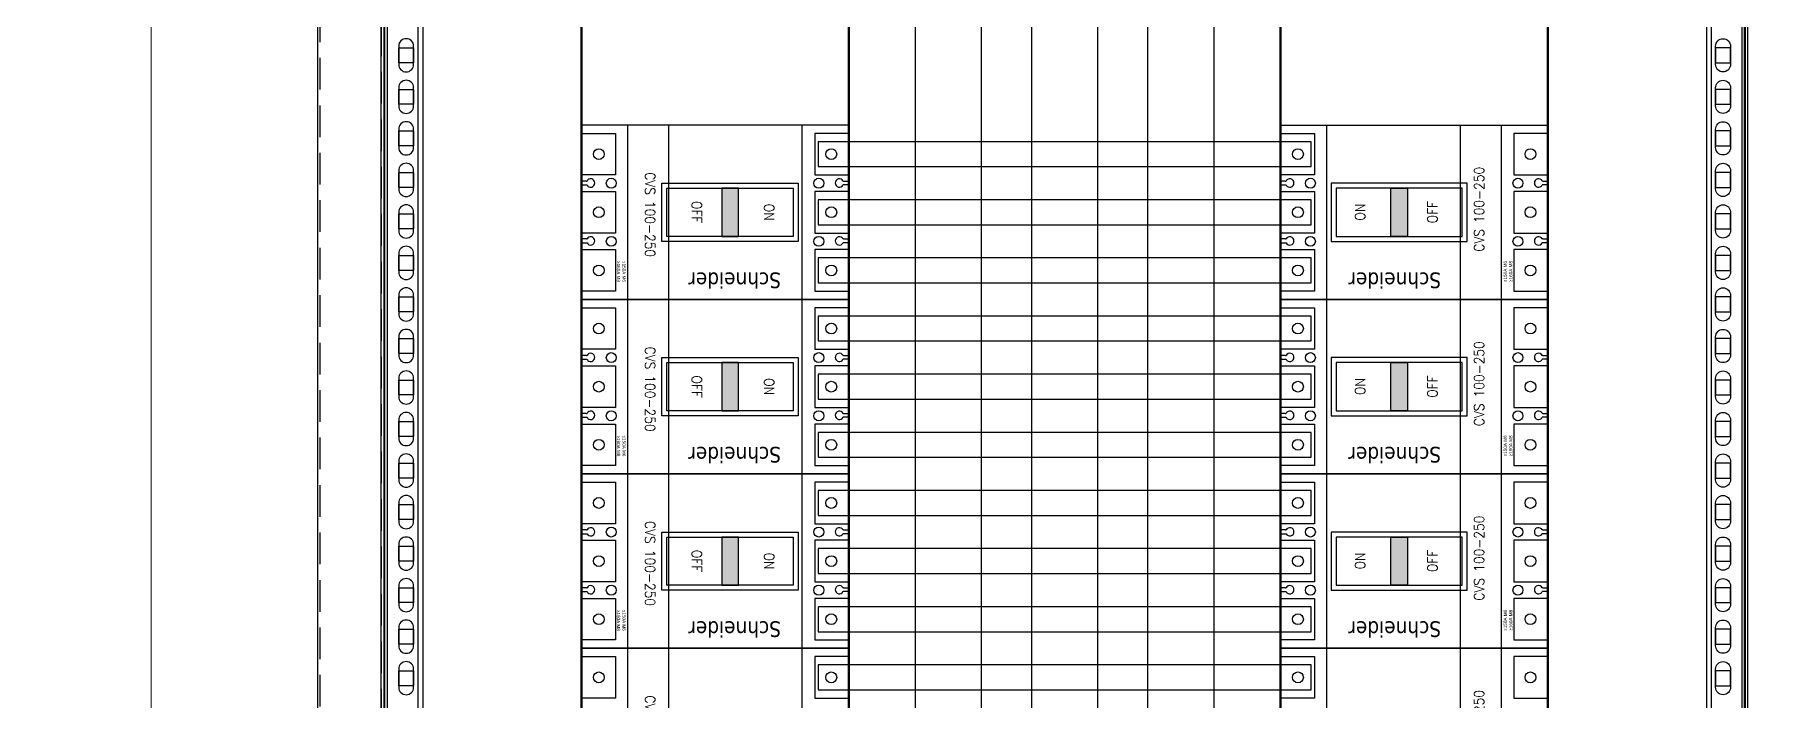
# Model space of a CAD drawing. Header units: millimetres. Extents: x 173893 to 258446, y -176540 to -123824.
# Drawn here: x 191979 to 193019, y -162515 to -162114 of the extents above; entities that cross this region are included whole.
import ezdxf
from ezdxf.enums import TextEntityAlignment as Align

# ---------------------------------------------------------------- set-up
doc = ezdxf.new("R2010")
doc.units = ezdxf.units.MM
doc.header["$LTSCALE"] = 3
doc.linetypes.add('HIDDEN', pattern=[9.525, 6.35, -3.175])
doc.layers.add('dim', color=7, linetype='Continuous')
doc.layers.add('Thiet bi', color=7, linetype='Continuous')
doc.layers.add('Visible (ISO)', color=7, linetype='Continuous', lineweight=50)
doc.styles.add('Ann_w01', font='romans.shx', dxfattribs={"width": 0.6, "bigfont": 'chineset.shx'})
doc.styles.add('HW_Standard', font='complex.shx', dxfattribs={"width": 0.9})
doc.styles.get("Standard").update_dxf_attribs({"font": 'arial.ttf'})
doc.styles.add('STYLE1', font='', dxfattribs={"height": 20})
doc.styles.get('STYLE1').set_extended_font_data('.VnTeknicalH')
doc.dimstyles.new('Dim 01_SC25', dxfattribs={"dimscale": 25, "dimtxt": 2, "dimasz": 1.3, "dimexe": 0.5, "dimexo": 0.5, "dimgap": 0.5, "dimtad": 1, "dimdec": 1, "dimzin": 12, "dimdsep": 46, "dimtxsty": 'Ann_w01', "dimblk": 'OPEN30', "dimcen": 1.5, "dimclrd": 6, "dimclre": 6, "dimclrt": 3, "dimadec": 1, "dimazin": 3, "dimtm": 1e-09, "dimtfac": 1, "dimtdec": 1, "dimtix": 1, "dimtmove": 0, "dimatfit": 3, "dimldrblk": 'OPEN30', "dimfxl": 1, "dimtolj": 1, "dimlwd": 0, "dimlwe": 0, "dimarcsym": 0})

# ---------------------------------------------------------------- blocks, each defined once
blk = doc.blocks.new('_Open30')
at = {"color": 0, "linetype": 'ByBlock', "lineweight": -2}
for p, q in [((-1, 0.268), (0, 0)), ((0, 0), (-1, -0.268)), ((0, 0), (-1, 0))]:
    blk.add_line(p, q, dxfattribs=at)
blk = doc.blocks.new('*D49')
at = {"layer": 'Defpoints', "color": 0, "transparency": 16777216}
for p in [(192049.5, -161526.8), (192149.5, -161526.8), (192149.5, -163726.8)]:
    blk.add_point(p, dxfattribs=at)
at = {"layer": 'dim', "color": 6, "lineweight": 0, "transparency": 16777216}
for p, q in [((192137, -161526.8), (192037, -161526.8)), ((192049.5, -163694.3), (192049.5, -161559.3)), ((192137, -163726.8), (192037, -163726.8))]:
    blk.add_line(p, q, dxfattribs=at)
at = {"layer": 'dim', "color": 6, "lineweight": 0, "transparency": 16777216, "xscale": 32.5, "yscale": 32.5, "zscale": 32.5}
for p, rotation in [((192049.5, -161526.8), 90), ((192049.5, -163726.8), 270)]:
    blk.add_blockref('_Open30', p, dxfattribs=dict(at, rotation=rotation))
at = {"layer": 'dim', "color": 3, "transparency": 16777216, "insert": (192012, -162626.8), "char_height": 50, "attachment_point": 5, "rotation": 90, "style": 'Ann_w01'}
blk.add_mtext('\\A1;2200', dxfattribs=at)

msp = doc.modelspace()

# ---------------------------------------------------------------- hatches: boundary and pattern name
at = {"layer": 'Thiet bi'}
for points in [[(192403.02, -162206.78), (192393.02, -162206.78), (192393.02, -162235.78), (192403.02, -162235.78)], [(192795.94, -162206.78), (192805.94, -162206.78), (192805.94, -162235.78), (192795.94, -162235.78)], [(192403.02, -162311.78), (192393.02, -162311.78), (192393.02, -162340.78), (192403.02, -162340.78)], [(192795.94, -162311.78), (192805.94, -162311.78), (192805.94, -162340.78), (192795.94, -162340.78)], [(192403.02, -162416.78), (192393.02, -162416.78), (192393.02, -162445.78), (192403.02, -162445.78)], [(192795.94, -162416.78), (192805.94, -162416.78), (192805.94, -162445.78), (192795.94, -162445.78)]]:
    msp.add_hatch(color=8, dxfattribs=at).paths.add_polyline_path(points)

# ---------------------------------------------------------------- linework, layer by layer
at = {"color": 7}
for p, q in [((192336.5, -162273.78), (192336.5, -162168.78)), ((192361.05, -162273.78), (192361.05, -162168.78)), ((192441.53, -162273.78), (192441.53, -162168.78)), ((192757.43, -162273.78), (192757.43, -162168.78)), ((192837.91, -162273.78), (192837.91, -162168.78)), ((192862.46, -162273.78), (192862.46, -162168.78)), ((192336.5, -162378.78), (192336.5, -162273.78)), ((192361.05, -162378.78), (192361.05, -162273.78)), ((192441.53, -162378.78), (192441.53, -162273.78)), ((192757.43, -162378.78), (192757.43, -162273.78)), ((192837.91, -162378.78), (192837.91, -162273.78)), ((192862.46, -162378.78), (192862.46, -162273.78)), ((192336.5, -162483.78), (192336.5, -162378.78)), ((192361.05, -162483.78), (192361.05, -162378.78)), ((192441.53, -162483.78), (192441.53, -162378.78)), ((192757.43, -162483.78), (192757.43, -162378.78)), ((192837.91, -162483.78), (192837.91, -162378.78)), ((192862.46, -162483.78), (192862.46, -162378.78)), ((192336.5, -162588.78), (192336.5, -162483.78)), ((192361.05, -162588.78), (192361.05, -162483.78)), ((192441.53, -162588.78), (192441.53, -162483.78)), ((192757.43, -162588.78), (192757.43, -162483.78)), ((192837.91, -162588.78), (192837.91, -162483.78)), ((192862.46, -162588.78), (192862.46, -162483.78))]:
    msp.add_line(p, q, dxfattribs=at)
for points in [[(192149.48, -163626.78), (193049.48, -163626.78), (193049.48, -161526.78), (192149.48, -161526.78)], [(192189.48, -163586.78), (193009.48, -163586.78), (193009.48, -161566.78), (192189.48, -161566.78)], [(192198.48, -162122.28), (192207.48, -162122.28), (192207.48, -162131.28), (192198.48, -162131.28)], [(193000.48, -162122.28), (192991.48, -162122.28), (192991.48, -162131.28), (193000.48, -162131.28)], [(192198.48, -162147.28), (192207.48, -162147.28), (192207.48, -162156.28), (192198.48, -162156.28)], [(193000.48, -162147.28), (192991.48, -162147.28), (192991.48, -162156.28), (193000.48, -162156.28)], [(192198.48, -162172.28), (192207.48, -162172.28), (192207.48, -162181.28), (192198.48, -162181.28)], [(193000.48, -162172.28), (192991.48, -162172.28), (192991.48, -162181.28), (193000.48, -162181.28)], [(192198.48, -162197.28), (192207.48, -162197.28), (192207.48, -162206.28), (192198.48, -162206.28)], [(193000.48, -162197.28), (192991.48, -162197.28), (192991.48, -162206.28), (193000.48, -162206.28)], [(192436.02, -162206.78), (192436.02, -162235.78), (192360.02, -162235.78), (192360.02, -162206.78)], [(192762.94, -162206.78), (192762.94, -162235.78), (192838.94, -162235.78), (192838.94, -162206.78)], [(192198.48, -162222.28), (192207.48, -162222.28), (192207.48, -162231.28), (192198.48, -162231.28)], [(193000.48, -162222.28), (192991.48, -162222.28), (192991.48, -162231.28), (193000.48, -162231.28)], [(192198.48, -162247.28), (192207.48, -162247.28), (192207.48, -162256.28), (192198.48, -162256.28)], [(193000.48, -162247.28), (192991.48, -162247.28), (192991.48, -162256.28), (193000.48, -162256.28)], [(192198.48, -162272.28), (192207.48, -162272.28), (192207.48, -162281.28), (192198.48, -162281.28)], [(193000.48, -162272.28), (192991.48, -162272.28), (192991.48, -162281.28), (193000.48, -162281.28)], [(192198.48, -162297.28), (192207.48, -162297.28), (192207.48, -162306.28), (192198.48, -162306.28)], [(193000.48, -162297.28), (192991.48, -162297.28), (192991.48, -162306.28), (193000.48, -162306.28)], [(192436.02, -162311.78), (192436.02, -162340.78), (192360.02, -162340.78), (192360.02, -162311.78)], [(192762.94, -162311.78), (192762.94, -162340.78), (192838.94, -162340.78), (192838.94, -162311.78)], [(192198.48, -162322.28), (192207.48, -162322.28), (192207.48, -162331.28), (192198.48, -162331.28)], [(193000.48, -162322.28), (192991.48, -162322.28), (192991.48, -162331.28), (193000.48, -162331.28)], [(192198.48, -162347.28), (192207.48, -162347.28), (192207.48, -162356.28), (192198.48, -162356.28)], [(193000.48, -162347.28), (192991.48, -162347.28), (192991.48, -162356.28), (193000.48, -162356.28)], [(192198.48, -162372.28), (192207.48, -162372.28), (192207.48, -162381.28), (192198.48, -162381.28)], [(193000.48, -162372.28), (192991.48, -162372.28), (192991.48, -162381.28), (193000.48, -162381.28)], [(192198.48, -162397.28), (192207.48, -162397.28), (192207.48, -162406.28), (192198.48, -162406.28)], [(193000.48, -162397.28), (192991.48, -162397.28), (192991.48, -162406.28), (193000.48, -162406.28)], [(192436.02, -162416.78), (192436.02, -162445.78), (192360.02, -162445.78), (192360.02, -162416.78)], [(192762.94, -162416.78), (192762.94, -162445.78), (192838.94, -162445.78), (192838.94, -162416.78)], [(192198.48, -162422.28), (192207.48, -162422.28), (192207.48, -162431.28), (192198.48, -162431.28)], [(193000.48, -162422.28), (192991.48, -162422.28), (192991.48, -162431.28), (193000.48, -162431.28)], [(192198.48, -162447.28), (192207.48, -162447.28), (192207.48, -162456.28), (192198.48, -162456.28)], [(193000.48, -162447.28), (192991.48, -162447.28), (192991.48, -162456.28), (193000.48, -162456.28)], [(192198.48, -162472.28), (192207.48, -162472.28), (192207.48, -162481.28), (192198.48, -162481.28)], [(193000.48, -162472.28), (192991.48, -162472.28), (192991.48, -162481.28), (193000.48, -162481.28)], [(192198.48, -162497.28), (192207.48, -162497.28), (192207.48, -162506.28), (192198.48, -162506.28)], [(193000.48, -162497.28), (192991.48, -162497.28), (192991.48, -162506.28), (193000.48, -162506.28)]]:
    msp.add_lwpolyline(points, close=True)
at = {"linetype": 'HIDDEN'}
for points in [[(192150.98, -163625.28), (193047.98, -163625.28), (193047.98, -161528.28), (192150.98, -161528.28)], [(192187.98, -163588.28), (193010.98, -163588.28), (193010.98, -161565.28), (192187.98, -161565.28)]]:
    msp.add_lwpolyline(points, close=True, dxfattribs=at)
at = {"color": 151}
for points in [[(192187.98, -161538.28), (192207.98, -161538.28, -0.4142136), (192212.98, -161543.28), (192212.98, -163610.28, -0.4142136), (192207.98, -163615.28), (192187.98, -163615.28)], [(193010.98, -161538.28), (192990.98, -161538.28, 0.4142136), (192985.98, -161543.28), (192985.98, -163610.28, 0.4142136), (192990.98, -163615.28), (193010.98, -163615.28)], [(192198.48, -162121.28), (192198.48, -162132.28, 0.4142136), (192202.98, -162136.78), (192202.98, -162136.78, 0.4142136), (192207.48, -162132.28), (192207.48, -162121.28, 0.4142136), (192202.98, -162116.78), (192202.98, -162116.78, 0.4142136)], [(193000.48, -162121.28), (193000.48, -162132.28, -0.4142136), (192995.98, -162136.78), (192995.98, -162136.78, -0.4142136), (192991.48, -162132.28), (192991.48, -162121.28, -0.4142136), (192995.98, -162116.78), (192995.98, -162116.78, -0.4142136)], [(192198.48, -162146.28), (192198.48, -162157.28, 0.4142136), (192202.98, -162161.78), (192202.98, -162161.78, 0.4142136), (192207.48, -162157.28), (192207.48, -162146.28, 0.4142136), (192202.98, -162141.78), (192202.98, -162141.78, 0.4142136)], [(193000.48, -162146.28), (193000.48, -162157.28, -0.4142136), (192995.98, -162161.78), (192995.98, -162161.78, -0.4142136), (192991.48, -162157.28), (192991.48, -162146.28, -0.4142136), (192995.98, -162141.78), (192995.98, -162141.78, -0.4142136)], [(192198.48, -162171.28), (192198.48, -162182.28, 0.4142136), (192202.98, -162186.78), (192202.98, -162186.78, 0.4142136), (192207.48, -162182.28), (192207.48, -162171.28, 0.4142136), (192202.98, -162166.78), (192202.98, -162166.78, 0.4142136)], [(193000.48, -162171.28), (193000.48, -162182.28, -0.4142136), (192995.98, -162186.78), (192995.98, -162186.78, -0.4142136), (192991.48, -162182.28), (192991.48, -162171.28, -0.4142136), (192995.98, -162166.78), (192995.98, -162166.78, -0.4142136)], [(192198.48, -162196.28), (192198.48, -162207.28, 0.4142136), (192202.98, -162211.78), (192202.98, -162211.78, 0.4142136), (192207.48, -162207.28), (192207.48, -162196.28, 0.4142136), (192202.98, -162191.78), (192202.98, -162191.78, 0.4142136)], [(193000.48, -162196.28), (193000.48, -162207.28, -0.4142136), (192995.98, -162211.78), (192995.98, -162211.78, -0.4142136), (192991.48, -162207.28), (192991.48, -162196.28, -0.4142136), (192995.98, -162191.78), (192995.98, -162191.78, -0.4142136)], [(192198.48, -162221.28), (192198.48, -162232.28, 0.4142136), (192202.98, -162236.78), (192202.98, -162236.78, 0.4142136), (192207.48, -162232.28), (192207.48, -162221.28, 0.4142136), (192202.98, -162216.78), (192202.98, -162216.78, 0.4142136)], [(193000.48, -162221.28), (193000.48, -162232.28, -0.4142136), (192995.98, -162236.78), (192995.98, -162236.78, -0.4142136), (192991.48, -162232.28), (192991.48, -162221.28, -0.4142136), (192995.98, -162216.78), (192995.98, -162216.78, -0.4142136)], [(192198.48, -162246.28), (192198.48, -162257.28, 0.4142136), (192202.98, -162261.78), (192202.98, -162261.78, 0.4142136), (192207.48, -162257.28), (192207.48, -162246.28, 0.4142136), (192202.98, -162241.78), (192202.98, -162241.78, 0.4142136)], [(193000.48, -162246.28), (193000.48, -162257.28, -0.4142136), (192995.98, -162261.78), (192995.98, -162261.78, -0.4142136), (192991.48, -162257.28), (192991.48, -162246.28, -0.4142136), (192995.98, -162241.78), (192995.98, -162241.78, -0.4142136)], [(192198.48, -162271.28), (192198.48, -162282.28, 0.4142136), (192202.98, -162286.78), (192202.98, -162286.78, 0.4142136), (192207.48, -162282.28), (192207.48, -162271.28, 0.4142136), (192202.98, -162266.78), (192202.98, -162266.78, 0.4142136)], [(193000.48, -162271.28), (193000.48, -162282.28, -0.4142136), (192995.98, -162286.78), (192995.98, -162286.78, -0.4142136), (192991.48, -162282.28), (192991.48, -162271.28, -0.4142136), (192995.98, -162266.78), (192995.98, -162266.78, -0.4142136)], [(192198.48, -162296.28), (192198.48, -162307.28, 0.4142136), (192202.98, -162311.78), (192202.98, -162311.78, 0.4142136), (192207.48, -162307.28), (192207.48, -162296.28, 0.4142136), (192202.98, -162291.78), (192202.98, -162291.78, 0.4142136)], [(193000.48, -162296.28), (193000.48, -162307.28, -0.4142136), (192995.98, -162311.78), (192995.98, -162311.78, -0.4142136), (192991.48, -162307.28), (192991.48, -162296.28, -0.4142136), (192995.98, -162291.78), (192995.98, -162291.78, -0.4142136)], [(192198.48, -162321.28), (192198.48, -162332.28, 0.4142136), (192202.98, -162336.78), (192202.98, -162336.78, 0.4142136), (192207.48, -162332.28), (192207.48, -162321.28, 0.4142136), (192202.98, -162316.78), (192202.98, -162316.78, 0.4142136)], [(193000.48, -162321.28), (193000.48, -162332.28, -0.4142136), (192995.98, -162336.78), (192995.98, -162336.78, -0.4142136), (192991.48, -162332.28), (192991.48, -162321.28, -0.4142136), (192995.98, -162316.78), (192995.98, -162316.78, -0.4142136)], [(192198.48, -162346.28), (192198.48, -162357.28, 0.4142136), (192202.98, -162361.78), (192202.98, -162361.78, 0.4142136), (192207.48, -162357.28), (192207.48, -162346.28, 0.4142136), (192202.98, -162341.78), (192202.98, -162341.78, 0.4142136)], [(193000.48, -162346.28), (193000.48, -162357.28, -0.4142136), (192995.98, -162361.78), (192995.98, -162361.78, -0.4142136), (192991.48, -162357.28), (192991.48, -162346.28, -0.4142136), (192995.98, -162341.78), (192995.98, -162341.78, -0.4142136)], [(192198.48, -162371.28), (192198.48, -162382.28, 0.4142136), (192202.98, -162386.78), (192202.98, -162386.78, 0.4142136), (192207.48, -162382.28), (192207.48, -162371.28, 0.4142136), (192202.98, -162366.78), (192202.98, -162366.78, 0.4142136)], [(193000.48, -162371.28), (193000.48, -162382.28, -0.4142136), (192995.98, -162386.78), (192995.98, -162386.78, -0.4142136), (192991.48, -162382.28), (192991.48, -162371.28, -0.4142136), (192995.98, -162366.78), (192995.98, -162366.78, -0.4142136)], [(192198.48, -162396.28), (192198.48, -162407.28, 0.4142136), (192202.98, -162411.78), (192202.98, -162411.78, 0.4142136), (192207.48, -162407.28), (192207.48, -162396.28, 0.4142136), (192202.98, -162391.78), (192202.98, -162391.78, 0.4142136)], [(193000.48, -162396.28), (193000.48, -162407.28, -0.4142136), (192995.98, -162411.78), (192995.98, -162411.78, -0.4142136), (192991.48, -162407.28), (192991.48, -162396.28, -0.4142136), (192995.98, -162391.78), (192995.98, -162391.78, -0.4142136)], [(192198.48, -162421.28), (192198.48, -162432.28, 0.4142136), (192202.98, -162436.78), (192202.98, -162436.78, 0.4142136), (192207.48, -162432.28), (192207.48, -162421.28, 0.4142136), (192202.98, -162416.78), (192202.98, -162416.78, 0.4142136)], [(193000.48, -162421.28), (193000.48, -162432.28, -0.4142136), (192995.98, -162436.78), (192995.98, -162436.78, -0.4142136), (192991.48, -162432.28), (192991.48, -162421.28, -0.4142136), (192995.98, -162416.78), (192995.98, -162416.78, -0.4142136)], [(192198.48, -162446.28), (192198.48, -162457.28, 0.4142136), (192202.98, -162461.78), (192202.98, -162461.78, 0.4142136), (192207.48, -162457.28), (192207.48, -162446.28, 0.4142136), (192202.98, -162441.78), (192202.98, -162441.78, 0.4142136)], [(193000.48, -162446.28), (193000.48, -162457.28, -0.4142136), (192995.98, -162461.78), (192995.98, -162461.78, -0.4142136), (192991.48, -162457.28), (192991.48, -162446.28, -0.4142136), (192995.98, -162441.78), (192995.98, -162441.78, -0.4142136)], [(192198.48, -162471.28), (192198.48, -162482.28, 0.4142136), (192202.98, -162486.78), (192202.98, -162486.78, 0.4142136), (192207.48, -162482.28), (192207.48, -162471.28, 0.4142136), (192202.98, -162466.78), (192202.98, -162466.78, 0.4142136)], [(193000.48, -162471.28), (193000.48, -162482.28, -0.4142136), (192995.98, -162486.78), (192995.98, -162486.78, -0.4142136), (192991.48, -162482.28), (192991.48, -162471.28, -0.4142136), (192995.98, -162466.78), (192995.98, -162466.78, -0.4142136)], [(192198.48, -162496.28), (192198.48, -162507.28, 0.4142136), (192202.98, -162511.78), (192202.98, -162511.78, 0.4142136), (192207.48, -162507.28), (192207.48, -162496.28, 0.4142136), (192202.98, -162491.78), (192202.98, -162491.78, 0.4142136)], [(193000.48, -162496.28), (193000.48, -162507.28, -0.4142136), (192995.98, -162511.78), (192995.98, -162511.78, -0.4142136), (192991.48, -162507.28), (192991.48, -162496.28, -0.4142136), (192995.98, -162491.78), (192995.98, -162491.78, -0.4142136)]]:
    msp.add_lwpolyline(points, format="xyb", close=True, dxfattribs=at)
at = {"color": 6}
for points in [[(192189.98, -163586.28), (193008.98, -163586.28), (193008.98, -161567.28), (192189.98, -161567.28)], [(192191.48, -163584.78), (193007.48, -163584.78), (193007.48, -161568.78), (192191.48, -161568.78)], [(192209.98, -163566.28), (192988.98, -163566.28), (192988.98, -161587.28), (192209.98, -161587.28)]]:
    msp.add_lwpolyline(points, close=True, dxfattribs=at)
at = {"color": 1}
msp.add_lwpolyline([(192509.48, -163184.28), (192549.48, -163184.28), (192549.48, -162075.78), (192509.48, -162075.78)], close=True, dxfattribs=at)
at = {"color": 2}
msp.add_lwpolyline([(192579.48, -163184.28), (192619.48, -163184.28), (192619.48, -162075.78), (192579.48, -162075.78)], close=True, dxfattribs=at)
at = {"color": 4}
msp.add_lwpolyline([(192649.48, -163184.28), (192689.48, -163184.28), (192689.48, -162075.78), (192649.48, -162075.78)], close=True, dxfattribs=at)
at = {"color": 1, "linetype": 'Continuous'}
for points in [[(192450.98, -162193.78), (192747.98, -162193.78), (192747.98, -162178.78), (192450.98, -162178.78)], [(192450.98, -162298.78), (192747.98, -162298.78), (192747.98, -162283.78), (192450.98, -162283.78)], [(192450.98, -162403.78), (192747.98, -162403.78), (192747.98, -162388.78), (192450.98, -162388.78)], [(192450.98, -162508.78), (192747.98, -162508.78), (192747.98, -162493.78), (192450.98, -162493.78)]]:
    msp.add_lwpolyline(points, close=True, dxfattribs=at)
at = {"color": 5}
for points in [[(192439.02, -162203.78), (192439.02, -162238.78), (192357.02, -162238.78), (192357.02, -162203.78)], [(192759.94, -162203.78), (192759.94, -162238.78), (192841.94, -162238.78), (192841.94, -162203.78)], [(192439.02, -162308.78), (192439.02, -162343.78), (192357.02, -162343.78), (192357.02, -162308.78)], [(192759.94, -162308.78), (192759.94, -162343.78), (192841.94, -162343.78), (192841.94, -162308.78)], [(192439.02, -162413.78), (192439.02, -162448.78), (192357.02, -162448.78), (192357.02, -162413.78)], [(192759.94, -162413.78), (192759.94, -162448.78), (192841.94, -162448.78), (192841.94, -162413.78)]]:
    msp.add_lwpolyline(points, close=True, dxfattribs=at)
at = {"color": 2, "linetype": 'Continuous'}
for points in [[(192450.98, -162228.78), (192747.98, -162228.78), (192747.98, -162213.78), (192450.98, -162213.78)], [(192450.98, -162333.78), (192747.98, -162333.78), (192747.98, -162318.78), (192450.98, -162318.78)], [(192450.98, -162438.78), (192747.98, -162438.78), (192747.98, -162423.78), (192450.98, -162423.78)]]:
    msp.add_lwpolyline(points, close=True, dxfattribs=at)
at = {"color": 4, "linetype": 'Continuous'}
for points in [[(192450.98, -162263.78), (192747.98, -162263.78), (192747.98, -162248.78), (192450.98, -162248.78)], [(192450.98, -162368.78), (192747.98, -162368.78), (192747.98, -162353.78), (192450.98, -162353.78)], [(192450.98, -162473.78), (192747.98, -162473.78), (192747.98, -162458.78), (192450.98, -162458.78)]]:
    msp.add_lwpolyline(points, close=True, dxfattribs=at)
at = {"layer": 'Thiet bi', "color": 0, "linetype": 'Continuous', "lineweight": -3}
for p, q in [((192311.58, -162202.49), (192308.48, -162202.49)), ((192308.48, -162204.81), (192311.58, -162204.81)), ((192311.58, -162202.49), (192311.87, -162202.49)), ((192311.58, -162204.81), (192311.87, -162204.81)), ((192466.38, -162202.49), (192466.09, -162202.49)), ((192466.38, -162204.81), (192466.09, -162204.81)), ((192466.38, -162202.49), (192469.48, -162202.49)), ((192469.48, -162204.81), (192466.38, -162204.81)), ((192732.58, -162202.49), (192729.48, -162202.49)), ((192729.48, -162204.81), (192732.58, -162204.81)), ((192732.58, -162202.49), (192732.87, -162202.49)), ((192732.58, -162204.81), (192732.87, -162204.81)), ((192887.38, -162202.49), (192887.09, -162202.49)), ((192887.38, -162204.81), (192887.09, -162204.81)), ((192887.38, -162202.49), (192890.48, -162202.49)), ((192890.48, -162204.81), (192887.38, -162204.81)), ((192311.58, -162237.36), (192308.48, -162237.36)), ((192311.58, -162237.36), (192308.48, -162237.36)), ((192308.48, -162239.68), (192311.58, -162239.68)), ((192311.58, -162237.36), (192311.87, -162237.36)), ((192311.58, -162239.68), (192311.87, -162239.68)), ((192466.38, -162237.36), (192466.09, -162237.36)), ((192466.38, -162239.68), (192466.09, -162239.68)), ((192466.38, -162237.36), (192469.48, -162237.36)), ((192466.38, -162237.36), (192469.48, -162237.36)), ((192469.48, -162239.68), (192466.38, -162239.68)), ((192732.58, -162237.36), (192729.48, -162237.36)), ((192732.58, -162237.36), (192729.48, -162237.36)), ((192729.48, -162239.68), (192732.58, -162239.68)), ((192732.58, -162237.36), (192732.87, -162237.36)), ((192732.58, -162239.68), (192732.87, -162239.68)), ((192887.38, -162237.36), (192887.09, -162237.36)), ((192887.38, -162239.68), (192887.09, -162239.68)), ((192887.38, -162237.36), (192890.48, -162237.36)), ((192887.38, -162237.36), (192890.48, -162237.36)), ((192890.48, -162239.68), (192887.38, -162239.68)), ((192311.58, -162307.49), (192308.48, -162307.49)), ((192308.48, -162309.81), (192311.58, -162309.81)), ((192311.58, -162307.49), (192311.87, -162307.49)), ((192311.58, -162309.81), (192311.87, -162309.81)), ((192466.38, -162307.49), (192466.09, -162307.49)), ((192466.38, -162309.81), (192466.09, -162309.81)), ((192466.38, -162307.49), (192469.48, -162307.49)), ((192469.48, -162309.81), (192466.38, -162309.81)), ((192732.58, -162307.49), (192729.48, -162307.49)), ((192729.48, -162309.81), (192732.58, -162309.81)), ((192732.58, -162307.49), (192732.87, -162307.49)), ((192732.58, -162309.81), (192732.87, -162309.81)), ((192887.38, -162307.49), (192887.09, -162307.49)), ((192887.38, -162309.81), (192887.09, -162309.81)), ((192887.38, -162307.49), (192890.48, -162307.49)), ((192890.48, -162309.81), (192887.38, -162309.81)), ((192311.58, -162342.36), (192308.48, -162342.36)), ((192311.58, -162342.36), (192308.48, -162342.36)), ((192308.48, -162344.68), (192311.58, -162344.68)), ((192311.58, -162342.36), (192311.87, -162342.36)), ((192311.58, -162344.68), (192311.87, -162344.68)), ((192466.38, -162342.36), (192466.09, -162342.36)), ((192466.38, -162344.68), (192466.09, -162344.68)), ((192466.38, -162342.36), (192469.48, -162342.36)), ((192466.38, -162342.36), (192469.48, -162342.36)), ((192469.48, -162344.68), (192466.38, -162344.68)), ((192732.58, -162342.36), (192729.48, -162342.36)), ((192732.58, -162342.36), (192729.48, -162342.36)), ((192729.48, -162344.68), (192732.58, -162344.68)), ((192732.58, -162342.36), (192732.87, -162342.36)), ((192732.58, -162344.68), (192732.87, -162344.68)), ((192887.38, -162342.36), (192887.09, -162342.36)), ((192887.38, -162344.68), (192887.09, -162344.68)), ((192887.38, -162342.36), (192890.48, -162342.36)), ((192887.38, -162342.36), (192890.48, -162342.36)), ((192890.48, -162344.68), (192887.38, -162344.68)), ((192311.58, -162412.49), (192308.48, -162412.49)), ((192308.48, -162414.81), (192311.58, -162414.81)), ((192311.58, -162412.49), (192311.87, -162412.49)), ((192311.58, -162414.81), (192311.87, -162414.81)), ((192466.38, -162412.49), (192466.09, -162412.49)), ((192466.38, -162414.81), (192466.09, -162414.81)), ((192466.38, -162412.49), (192469.48, -162412.49)), ((192469.48, -162414.81), (192466.38, -162414.81)), ((192732.58, -162412.49), (192729.48, -162412.49)), ((192729.48, -162414.81), (192732.58, -162414.81)), ((192732.58, -162412.49), (192732.87, -162412.49)), ((192732.58, -162414.81), (192732.87, -162414.81)), ((192887.38, -162412.49), (192887.09, -162412.49)), ((192887.38, -162414.81), (192887.09, -162414.81)), ((192887.38, -162412.49), (192890.48, -162412.49)), ((192890.48, -162414.81), (192887.38, -162414.81)), ((192311.58, -162447.36), (192308.48, -162447.36)), ((192311.58, -162447.36), (192308.48, -162447.36)), ((192311.58, -162447.36), (192311.87, -162447.36)), ((192466.38, -162447.36), (192466.09, -162447.36)), ((192466.38, -162447.36), (192469.48, -162447.36)), ((192466.38, -162447.36), (192469.48, -162447.36)), ((192732.58, -162447.36), (192729.48, -162447.36)), ((192732.58, -162447.36), (192729.48, -162447.36)), ((192732.58, -162447.36), (192732.87, -162447.36)), ((192887.38, -162447.36), (192887.09, -162447.36)), ((192887.38, -162447.36), (192890.48, -162447.36)), ((192887.38, -162447.36), (192890.48, -162447.36)), ((192308.48, -162449.68), (192311.58, -162449.68)), ((192311.58, -162449.68), (192311.87, -162449.68)), ((192466.38, -162449.68), (192466.09, -162449.68)), ((192469.48, -162449.68), (192466.38, -162449.68)), ((192729.48, -162449.68), (192732.58, -162449.68)), ((192732.58, -162449.68), (192732.87, -162449.68)), ((192887.38, -162449.68), (192887.09, -162449.68)), ((192890.48, -162449.68), (192887.38, -162449.68))]:
    msp.add_line(p, q, dxfattribs=at)
at = {"layer": 'Thiet bi', "color": 0}
for points in [[(192469.48, -162168.78), (192308.48, -162168.78), (192308.48, -162273.78), (192469.48, -162273.78)], [(192729.48, -162168.78), (192890.48, -162168.78), (192890.48, -162273.78), (192729.48, -162273.78)], [(192469.48, -162273.78), (192308.48, -162273.78), (192308.48, -162378.78), (192469.48, -162378.78)], [(192729.48, -162273.78), (192890.48, -162273.78), (192890.48, -162378.78), (192729.48, -162378.78)], [(192469.48, -162378.78), (192308.48, -162378.78), (192308.48, -162483.78), (192469.48, -162483.78)], [(192729.48, -162378.78), (192890.48, -162378.78), (192890.48, -162483.78), (192729.48, -162483.78)], [(192469.48, -162483.78), (192308.48, -162483.78), (192308.48, -162588.78), (192469.48, -162588.78)], [(192729.48, -162483.78), (192890.48, -162483.78), (192890.48, -162588.78), (192729.48, -162588.78)]]:
    msp.add_lwpolyline(points, close=True, dxfattribs=at)
at = {"layer": 'Thiet bi', "color": 1}
for points in [[(192308.48, -162173.78), (192328.98, -162173.78), (192328.98, -162198.78), (192308.48, -162198.78)], [(192469.48, -162173.78), (192448.98, -162173.78), (192448.98, -162198.78), (192469.48, -162198.78)], [(192729.48, -162173.78), (192749.98, -162173.78), (192749.98, -162198.78), (192729.48, -162198.78)], [(192890.48, -162173.78), (192869.98, -162173.78), (192869.98, -162198.78), (192890.48, -162198.78)], [(192308.48, -162208.78), (192328.98, -162208.78), (192328.98, -162233.78), (192308.48, -162233.78)], [(192469.48, -162208.78), (192448.98, -162208.78), (192448.98, -162233.78), (192469.48, -162233.78)], [(192729.48, -162208.78), (192749.98, -162208.78), (192749.98, -162233.78), (192729.48, -162233.78)], [(192890.48, -162208.78), (192869.98, -162208.78), (192869.98, -162233.78), (192890.48, -162233.78)], [(192308.48, -162243.78), (192328.98, -162243.78), (192328.98, -162268.78), (192308.48, -162268.78)], [(192469.48, -162243.78), (192448.98, -162243.78), (192448.98, -162268.78), (192469.48, -162268.78)], [(192729.48, -162243.78), (192749.98, -162243.78), (192749.98, -162268.78), (192729.48, -162268.78)], [(192890.48, -162243.78), (192869.98, -162243.78), (192869.98, -162268.78), (192890.48, -162268.78)], [(192308.48, -162278.78), (192328.98, -162278.78), (192328.98, -162303.78), (192308.48, -162303.78)], [(192469.48, -162278.78), (192448.98, -162278.78), (192448.98, -162303.78), (192469.48, -162303.78)], [(192729.48, -162278.78), (192749.98, -162278.78), (192749.98, -162303.78), (192729.48, -162303.78)], [(192890.48, -162278.78), (192869.98, -162278.78), (192869.98, -162303.78), (192890.48, -162303.78)], [(192308.48, -162313.78), (192328.98, -162313.78), (192328.98, -162338.78), (192308.48, -162338.78)], [(192469.48, -162313.78), (192448.98, -162313.78), (192448.98, -162338.78), (192469.48, -162338.78)], [(192729.48, -162313.78), (192749.98, -162313.78), (192749.98, -162338.78), (192729.48, -162338.78)], [(192890.48, -162313.78), (192869.98, -162313.78), (192869.98, -162338.78), (192890.48, -162338.78)], [(192308.48, -162348.78), (192328.98, -162348.78), (192328.98, -162373.78), (192308.48, -162373.78)], [(192469.48, -162348.78), (192448.98, -162348.78), (192448.98, -162373.78), (192469.48, -162373.78)], [(192729.48, -162348.78), (192749.98, -162348.78), (192749.98, -162373.78), (192729.48, -162373.78)], [(192890.48, -162348.78), (192869.98, -162348.78), (192869.98, -162373.78), (192890.48, -162373.78)], [(192308.48, -162383.78), (192328.98, -162383.78), (192328.98, -162408.78), (192308.48, -162408.78)], [(192469.48, -162383.78), (192448.98, -162383.78), (192448.98, -162408.78), (192469.48, -162408.78)], [(192729.48, -162383.78), (192749.98, -162383.78), (192749.98, -162408.78), (192729.48, -162408.78)], [(192890.48, -162383.78), (192869.98, -162383.78), (192869.98, -162408.78), (192890.48, -162408.78)], [(192308.48, -162418.78), (192328.98, -162418.78), (192328.98, -162443.78), (192308.48, -162443.78)], [(192469.48, -162418.78), (192448.98, -162418.78), (192448.98, -162443.78), (192469.48, -162443.78)], [(192729.48, -162418.78), (192749.98, -162418.78), (192749.98, -162443.78), (192729.48, -162443.78)], [(192890.48, -162418.78), (192869.98, -162418.78), (192869.98, -162443.78), (192890.48, -162443.78)], [(192308.48, -162453.78), (192328.98, -162453.78), (192328.98, -162478.78), (192308.48, -162478.78)], [(192469.48, -162453.78), (192448.98, -162453.78), (192448.98, -162478.78), (192469.48, -162478.78)], [(192729.48, -162453.78), (192749.98, -162453.78), (192749.98, -162478.78), (192729.48, -162478.78)], [(192890.48, -162453.78), (192869.98, -162453.78), (192869.98, -162478.78), (192890.48, -162478.78)], [(192308.48, -162488.78), (192328.98, -162488.78), (192328.98, -162513.78), (192308.48, -162513.78)], [(192469.48, -162488.78), (192448.98, -162488.78), (192448.98, -162513.78), (192469.48, -162513.78)], [(192729.48, -162488.78), (192749.98, -162488.78), (192749.98, -162513.78), (192729.48, -162513.78)], [(192890.48, -162488.78), (192869.98, -162488.78), (192869.98, -162513.78), (192890.48, -162513.78)]]:
    msp.add_lwpolyline(points, dxfattribs=at)
at = {"layer": 'Thiet bi'}
for points in [[(192393.02, -162206.78), (192393.02, -162235.78), (192403.02, -162235.78), (192403.02, -162206.78)], [(192805.94, -162206.78), (192805.94, -162235.78), (192795.94, -162235.78), (192795.94, -162206.78)], [(192393.02, -162311.78), (192393.02, -162340.78), (192403.02, -162340.78), (192403.02, -162311.78)], [(192805.94, -162311.78), (192805.94, -162340.78), (192795.94, -162340.78), (192795.94, -162311.78)], [(192393.02, -162416.78), (192393.02, -162445.78), (192403.02, -162445.78), (192403.02, -162416.78)], [(192805.94, -162416.78), (192805.94, -162445.78), (192795.94, -162445.78), (192795.94, -162416.78)]]:
    msp.add_lwpolyline(points, close=True, dxfattribs=at)
at = {"layer": 'Thiet bi', "color": 1}
for centre in [(192318.98, -162186.28), (192458.98, -162186.28), (192739.98, -162186.28), (192879.98, -162186.28), (192318.98, -162221.28), (192458.98, -162221.28), (192739.98, -162221.28), (192879.98, -162221.28), (192318.98, -162256.28), (192458.98, -162256.28), (192739.98, -162256.28), (192879.98, -162256.28), (192318.98, -162291.28), (192458.98, -162291.28), (192739.98, -162291.28), (192879.98, -162291.28), (192318.98, -162326.28), (192458.98, -162326.28), (192739.98, -162326.28), (192879.98, -162326.28), (192318.98, -162361.28), (192458.98, -162361.28), (192739.98, -162361.28), (192879.98, -162361.28), (192318.98, -162396.28), (192458.98, -162396.28), (192739.98, -162396.28), (192879.98, -162396.28), (192318.98, -162431.28), (192458.98, -162431.28), (192739.98, -162431.28), (192879.98, -162431.28), (192318.98, -162466.28), (192458.98, -162466.28), (192739.98, -162466.28), (192879.98, -162466.28), (192318.98, -162501.28), (192458.98, -162501.28), (192739.98, -162501.28), (192879.98, -162501.28)]:
    msp.add_circle(centre, 3.25, dxfattribs=at)
at = {"layer": 'Thiet bi', "color": 3}
for centre in [(192326.48, -162203.78), (192451.48, -162203.78), (192747.48, -162203.78), (192872.48, -162203.78), (192326.48, -162238.78), (192451.48, -162238.78), (192747.48, -162238.78), (192872.48, -162238.78), (192326.48, -162308.78), (192451.48, -162308.78), (192747.48, -162308.78), (192872.48, -162308.78), (192326.48, -162343.78), (192451.48, -162343.78), (192747.48, -162343.78), (192872.48, -162343.78), (192326.48, -162413.78), (192451.48, -162413.78), (192747.48, -162413.78), (192872.48, -162413.78), (192326.48, -162448.78), (192451.48, -162448.78), (192747.48, -162448.78), (192872.48, -162448.78)]:
    msp.add_circle(centre, 3, dxfattribs=at)
at = {"layer": 'Thiet bi', "color": 0, "linetype": 'Continuous', "lineweight": -3}
for centre, start, end in [((192314.08, -162203.65), 207.71905, 152.28095), ((192463.88, -162203.65), 27.71905, 332.28095), ((192735.08, -162203.65), 207.71905, 152.28095), ((192884.88, -162203.65), 27.71905, 332.28095), ((192314.08, -162238.52), 207.71905, 152.28095), ((192463.88, -162238.52), 27.71905, 332.28095), ((192735.08, -162238.52), 207.71905, 152.28095), ((192884.88, -162238.52), 27.71905, 332.28095), ((192314.08, -162308.65), 207.71905, 152.28095), ((192463.88, -162308.65), 27.71905, 332.28095), ((192735.08, -162308.65), 207.71905, 152.28095), ((192884.88, -162308.65), 27.71905, 332.28095), ((192314.08, -162343.52), 207.71905, 152.28095), ((192463.88, -162343.52), 27.71905, 332.28095), ((192735.08, -162343.52), 207.71905, 152.28095), ((192884.88, -162343.52), 27.71905, 332.28095), ((192314.08, -162413.65), 207.71905, 152.28095), ((192463.88, -162413.65), 27.71905, 332.28095), ((192735.08, -162413.65), 207.71905, 152.28095), ((192884.88, -162413.65), 27.71905, 332.28095), ((192314.08, -162448.52), 207.71905, 152.28095), ((192463.88, -162448.52), 27.71905, 332.28095), ((192735.08, -162448.52), 207.71905, 152.28095), ((192884.88, -162448.52), 27.71905, 332.28095)]:
    msp.add_arc(centre, 2.5, start, end, dxfattribs=at)
at = {"layer": 'Visible (ISO)', "color": 3}
for points in [[(192308.48, -163153.28), (192308.48, -162090.28), (192469.48, -162090.28), (192469.48, -163153.28)], [(192729.48, -163153.28), (192729.48, -162090.28), (192890.48, -162090.28), (192890.48, -163153.28)]]:
    msp.add_lwpolyline(points, close=True, dxfattribs=at)

# ---------------------------------------------------------------- texts
at = {"color": 7, "char_height": 2, "style": 'STYLE1'}
for insert, attachment_point, rotation in [((192335.17, -162250.64), 1, 270), ((192863.79, -162250.64), 3, 90), ((192335.17, -162355.64), 1, 270), ((192863.79, -162355.64), 3, 90), ((192335.17, -162460.64), 1, 270), ((192863.79, -162460.64), 3, 90)]:
    msp.add_mtext_dynamic_manual_height_columns('{\\fCandara|b0|i0|c0|p34;\\C256;≤}150A M6\\P{\\fCandara|b0|i0|c0|p34;\\C256;≥}160A M8', width=27.7918, gutter_width=7.5, heights=[0], dxfattribs=dict(at, insert=insert, attachment_point=attachment_point, rotation=rotation))
at = {"layer": 'Thiet bi', "style": 'HW_Standard', "width": 0.9}
for rotation, p in [(270, (192349.89, -162224.58)), (90, (192849.07, -162217.64)), (270, (192349.89, -162329.58)), (90, (192849.07, -162322.64)), (90, (192849.07, -162427.64)), (270, (192349.89, -162434.58)), (90, (192849.07, -162532.64)), (270, (192349.89, -162539.58))]:
    msp.add_text('CVS 100-250 ', height=6, rotation=rotation, dxfattribs=at).set_placement(p, align=Align.MIDDLE_CENTER)
at = {"layer": 'Thiet bi', "color": 1, "style": 'HW_Standard', "width": 0.9}
for rotation, p in [(270, (192377.99, -162221.22)), (90, (192820.98, -162221.22)), (270, (192377.99, -162326.22)), (90, (192820.98, -162326.22)), (270, (192377.99, -162431.22)), (90, (192820.98, -162431.22))]:
    msp.add_text('OFF', height=6, rotation=rotation, dxfattribs=at).set_placement(p, align=Align.MIDDLE_CENTER)
at = {"layer": 'Thiet bi', "color": 3, "style": 'HW_Standard', "width": 0.9}
for rotation, p in [(270, (192421.54, -162221.22)), (90, (192777.42, -162221.22)), (270, (192421.54, -162326.22)), (90, (192777.42, -162326.22)), (270, (192421.54, -162431.22)), (90, (192777.42, -162431.22))]:
    msp.add_text('ON', height=6, rotation=rotation, dxfattribs=at).set_placement(p, align=Align.MIDDLE_CENTER)
at = {"layer": 'Thiet bi', "color": 4, "char_height": 9.45, "rotation": 180}
for insert, attachment_point in [((192428.65, -162266.97), 1), ((192770.32, -162266.97), 3), ((192428.65, -162371.97), 1), ((192770.32, -162371.97), 3), ((192428.65, -162476.97), 1), ((192770.32, -162476.97), 3)]:
    msp.add_mtext_dynamic_manual_height_columns('{\\fTahoma|b0|i0|c0|p34;\\C114;\\c4758291;Schneider}', width=9.45, gutter_width=0.15, heights=[0], dxfattribs=dict(at, insert=insert, attachment_point=attachment_point))

# ---------------------------------------------------------------- dimensions: what is measured, and where the dimension line sits
at = {"layer": 'dim'}
dim = msp.add_linear_dim(base=(192049.48, -161526.78), p1=(192149.48, -163726.78), p2=(192149.48, -161526.78), angle=90, dimstyle='Dim 01_SC25', dxfattribs=at)
dim.commit()
dim.dimension.update_dxf_attribs({"geometry": '*D49', "text_midpoint": (192011.98, -162626.78)})

doc.saveas('drawing.dxf')
